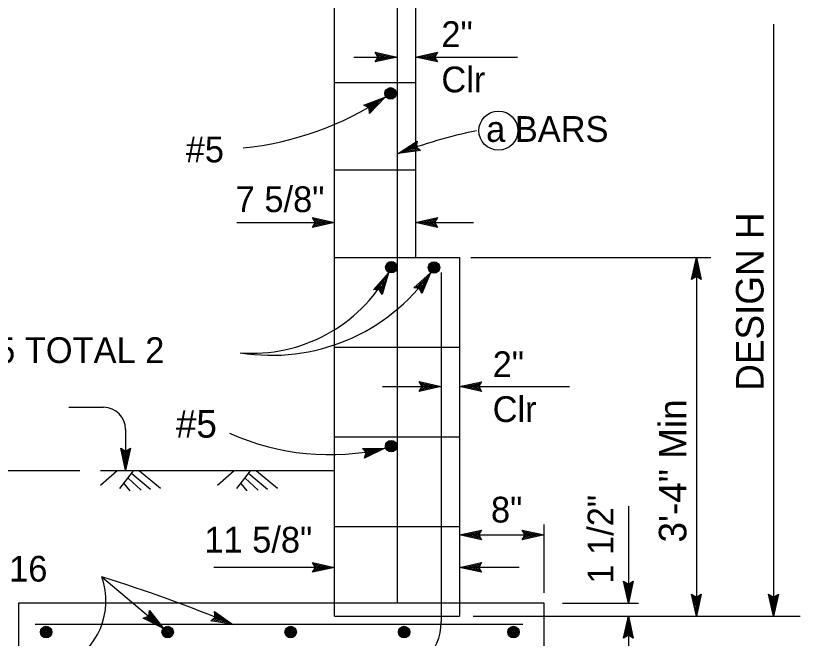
# Model space of a CAD drawing. Extents: x -894 to 1192, y -472 to 714.
# Drawn here: x -724.8 to -511.3, y 358.2 to 527.5 of the extents above; entities that cross this region are included whole.
import ezdxf

# ---------------------------------------------------------------- set-up
doc = ezdxf.new("R2010")
doc.units = 0
doc.layers.add('rd_CONST-DETAIL', color=7, linetype='Continuous')
doc.layers.add('rd_CONST-DETAIL-anno', color=7, linetype='Continuous')

msp = doc.modelspace()

# ---------------------------------------------------------------- linework, layer by layer
at = {"layer": 'rd_CONST-DETAIL'}
for p, q in [((-637.99, 364.25), (-637.99, 585.74)), ((-615.99, 585.74), (-615.99, 461.75)), ((-620.99, 577.59), (-620.99, 367.75)), ((-637.99, 509.35), (-615.99, 509.35)), ((-637.99, 485.55), (-615.99, 485.55)), ((-637.99, 461.75), (-615.99, 461.75)), ((-615.99, 461.75), (-603.99, 461.75)), ((-603.99, 461.75), (-603.99, 364.25)), ((-608.99, 457.67), (-608.99, 362.75)), ((-637.99, 437.37), (-603.99, 437.37)), ((-637.99, 413), (-603.99, 413)), ((-697.14, 403.77), (-701.67, 399.74)), ((-637.99, 403.76), (-701.67, 403.76)), ((-692.83, 403.74), (-696.57, 398.98)), ((-691.09, 403.73), (-685.35, 399)), ((-665.29, 403.77), (-669.83, 399.74)), ((-660.99, 403.74), (-664.73, 398.98)), ((-659.24, 403.73), (-653.51, 399)), ((-694.14, 401.72), (-690.64, 398.53)), ((-693.2, 403.03), (-688.07, 398.81)), ((-662.3, 401.72), (-658.79, 398.53)), ((-661.36, 403.03), (-656.23, 398.81)), ((-695.38, 400.35), (-693.74, 398.34)), ((-663.54, 400.35), (-661.9, 398.34)), ((-637.99, 388.62), (-603.99, 388.62)), ((-580.99, 367.75), (-723.99, 367.75)), ((-723.99, 367.75), (-723.99, 338.75)), ((-580.99, 338.75), (-580.99, 367.75)), ((-637.99, 364.25), (-603.99, 364.25)), ((-637.99, 364.25), (-603.99, 364.25)), ((-586.75, 361.99), (-719.49, 361.99))]:
    msp.add_line(p, q, dxfattribs=at)
for points in [[(-637.99, 403.76), (-701.67, 403.76)], [(-669.83, 403.76), (-701.67, 403.76)], [(-701.67, 403.76), (-701.67, 403.76)], [(-637.99, 403.76), (-669.83, 403.76)]]:
    msp.add_lwpolyline(points, dxfattribs=at)
for centre, radius in [((-622.76, 506.36), 1.56), ((-622.76, 506.36), 1.37), ((-622.76, 506.36), 1.19), ((-622.76, 506.36), 1), ((-622.76, 506.36), 0.812), ((-622.76, 506.36), 0.625), ((-622.76, 506.36), 0.437), ((-622.76, 506.36), 0.187), ((-622.57, 459.1), 1.56), ((-622.57, 459.1), 1.37), ((-622.57, 459.1), 1.19), ((-622.57, 459.1), 1), ((-622.57, 459.1), 0.812), ((-622.57, 459.1), 0.625), ((-622.57, 459.1), 0.437), ((-622.57, 459.1), 0.187), ((-610.94, 459.04), 1.56), ((-610.94, 459.04), 1.37), ((-610.94, 459.04), 1.19), ((-610.94, 459.04), 1), ((-610.94, 459.04), 0.812), ((-610.94, 459.04), 0.625), ((-610.94, 459.04), 0.437), ((-610.94, 459.04), 0.187), ((-622.6, 410.45), 1.56), ((-622.6, 410.45), 1.37), ((-622.6, 410.45), 1.19), ((-622.6, 410.45), 1), ((-622.6, 410.45), 0.812), ((-622.6, 410.45), 0.625), ((-622.6, 410.45), 0.437), ((-622.6, 410.45), 0.187), ((-716.48, 359.92), 1.56), ((-716.48, 359.92), 1.37), ((-716.48, 359.92), 1.19), ((-716.48, 359.92), 1), ((-683.42, 359.92), 1.56), ((-683.42, 359.92), 1.37), ((-683.42, 359.92), 1.19), ((-683.42, 359.92), 1), ((-649.94, 359.92), 1.56), ((-649.94, 359.92), 1.37), ((-649.94, 359.92), 1.19), ((-649.94, 359.92), 1), ((-619.09, 359.92), 1.56), ((-619.09, 359.92), 1.37), ((-619.09, 359.92), 1.19), ((-619.09, 359.92), 1), ((-589.32, 359.92), 1.56), ((-589.32, 359.92), 1.37), ((-589.32, 359.92), 1.19), ((-589.32, 359.92), 1), ((-716.48, 359.92), 0.812), ((-716.48, 359.92), 0.625), ((-716.48, 359.92), 0.437), ((-716.48, 359.92), 0.187), ((-683.42, 359.92), 0.812), ((-683.42, 359.92), 0.625), ((-683.42, 359.92), 0.437), ((-683.42, 359.92), 0.187), ((-649.94, 359.92), 0.812), ((-649.94, 359.92), 0.625), ((-649.94, 359.92), 0.437), ((-649.94, 359.92), 0.187), ((-619.09, 359.92), 0.812), ((-619.09, 359.92), 0.625), ((-619.09, 359.92), 0.437), ((-619.09, 359.92), 0.187), ((-589.32, 359.92), 0.812), ((-589.32, 359.92), 0.625), ((-589.32, 359.92), 0.437), ((-589.32, 359.92), 0.187)]:
    msp.add_circle(centre, radius, dxfattribs=at)
msp.add_arc((-623.99, 362.75), 15, 270, 360, dxfattribs=at)
at = {"layer": 'rd_CONST-DETAIL-anno'}
for p, q in [((-518.58, 525.15), (-518.58, 364.25)), ((-626.19, 516.24), (-626.99, 517.58)), ((-626.99, 517.58), (-626.99, 517.58)), ((-626.99, 517.58), (-620.99, 516.24)), ((-626.77, 517.23), (-622.37, 516.24)), ((-626.54, 516.87), (-623.75, 516.24)), ((-615.99, 516.24), (-609.99, 517.57)), ((-614.6, 516.25), (-610.23, 517.21)), ((-613.23, 516.24), (-610.4, 516.87)), ((-609.99, 517.57), (-610.79, 516.24)), ((-609.99, 517.57), (-609.99, 517.57)), ((-632.78, 516.24), (-620.99, 516.24)), ((-620.99, 516.24), (-626.99, 514.91)), ((-626.99, 514.91), (-626.19, 516.24)), ((-626.99, 514.91), (-626.99, 514.91)), ((-622.38, 516.24), (-626.76, 515.27)), ((-623.75, 516.24), (-626.58, 515.62)), ((-626.36, 516.52), (-625.14, 516.25)), ((-625.14, 516.25), (-626.34, 515.98)), ((-620.99, 516.24), (-620.99, 516.24)), ((-615.99, 516.24), (-588.21, 516.24)), ((-609.99, 514.9), (-615.99, 516.24)), ((-615.99, 516.24), (-615.99, 516.24)), ((-610.21, 515.26), (-614.61, 516.24)), ((-610.44, 515.62), (-613.23, 516.24)), ((-611.85, 516.24), (-610.64, 516.51)), ((-610.62, 515.96), (-611.85, 516.24)), ((-610.79, 516.24), (-609.99, 514.9)), ((-609.99, 514.9), (-609.99, 514.9)), ((-630, 503.16), (-624.26, 505.36)), ((-629.62, 502.98), (-625.41, 504.6)), ((-624.26, 505.36), (-628.52, 500.93)), ((-625.42, 504.59), (-628.52, 501.36)), ((-624.26, 505.36), (-624.26, 505.36)), ((-628.59, 502.48), (-630, 503.16)), ((-630, 503.16), (-630, 503.16)), ((-629.23, 502.81), (-626.56, 503.83)), ((-628.89, 502.62), (-627.71, 503.07)), ((-628.52, 500.93), (-628.59, 502.48)), ((-626.56, 503.83), (-628.57, 501.75)), ((-627.71, 503.07), (-628.57, 502.18)), ((-628.52, 500.93), (-628.52, 500.93)), ((-620.68, 490.03), (-615.53, 493.38)), ((-615.53, 493.38), (-615.81, 491.85)), ((-615.53, 493.38), (-615.53, 493.38)), ((-614.92, 491.14), (-619.39, 490.51)), ((-619.38, 490.52), (-615.62, 492.96)), ((-618.09, 491), (-615.67, 492.57)), ((-615.26, 491.39), (-618.09, 491)), ((-616.8, 491.48), (-615.76, 492.15)), ((-615.55, 491.65), (-616.8, 491.48)), ((-615.81, 491.85), (-614.59, 490.88)), ((-614.59, 490.88), (-620.68, 490.03)), ((-620.68, 490.03), (-620.68, 490.03)), ((-614.59, 490.88), (-614.59, 490.88)), ((-643.19, 471.26), (-643.99, 472.6)), ((-643.99, 472.6), (-643.99, 472.6)), ((-643.99, 472.6), (-637.99, 471.26)), ((-643.77, 472.25), (-639.37, 471.26)), ((-643.54, 471.89), (-640.75, 471.26)), ((-615.99, 471.26), (-609.99, 472.59)), ((-614.6, 471.27), (-610.23, 472.23)), ((-613.23, 471.26), (-610.4, 471.89)), ((-609.99, 472.59), (-610.79, 471.26)), ((-609.99, 472.59), (-609.99, 472.59)), ((-664.63, 471.26), (-637.99, 471.26)), ((-637.99, 471.26), (-643.99, 469.93)), ((-643.99, 469.93), (-643.19, 471.26)), ((-643.99, 469.93), (-643.99, 469.93)), ((-639.38, 471.26), (-643.76, 470.29)), ((-640.75, 471.26), (-643.58, 470.64)), ((-643.36, 471.54), (-642.14, 471.27)), ((-642.14, 471.27), (-643.34, 471)), ((-637.99, 471.26), (-637.99, 471.26)), ((-615.99, 471.26), (-600.22, 471.26)), ((-609.99, 469.92), (-615.99, 471.26)), ((-615.99, 471.26), (-615.99, 471.26)), ((-610.21, 470.28), (-614.61, 471.26)), ((-610.44, 470.64), (-613.23, 471.26)), ((-611.85, 471.26), (-610.64, 471.53)), ((-610.62, 470.98), (-611.85, 471.26)), ((-610.79, 471.26), (-609.99, 469.92)), ((-609.99, 469.92), (-609.99, 469.92)), ((-600.89, 461.75), (-535.62, 461.75)), ((-540.91, 455.75), (-539.57, 461.75)), ((-539.57, 461.75), (-539.57, 364.25)), ((-539.57, 461.75), (-539.57, 461.75)), ((-539.57, 461.75), (-538.24, 455.75)), ((-539.57, 461.75), (-539.57, 364.25)), ((-540.56, 455.96), (-539.57, 460.37)), ((-539.57, 460.35), (-538.6, 455.98)), ((-627.4, 452.98), (-623.34, 457.6)), ((-623.34, 457.6), (-625.06, 451.7)), ((-623.34, 457.6), (-623.34, 457.6)), ((-616.42, 453.46), (-611.87, 457.6)), ((-611.87, 457.6), (-614.24, 451.93)), ((-611.87, 457.6), (-611.87, 457.6)), ((-540.2, 456.2), (-539.57, 458.98)), ((-539.85, 456.37), (-539.57, 457.6)), ((-539.57, 458.98), (-538.95, 456.16)), ((-539.57, 457.6), (-539.31, 456.39)), ((-626.99, 453), (-624, 456.39)), ((-626.56, 453.03), (-624.67, 455.18)), ((-624.67, 455.18), (-625.48, 452.4)), ((-624.01, 456.38), (-625.27, 452.08)), ((-616.01, 453.44), (-612.67, 456.47)), ((-615.58, 453.42), (-613.46, 455.34)), ((-613.46, 455.34), (-614.58, 452.67)), ((-612.67, 456.46), (-614.4, 452.33)), ((-539.57, 456.55), (-540.91, 455.75)), ((-540.91, 455.75), (-540.91, 455.75)), ((-538.24, 455.75), (-539.57, 456.55)), ((-538.24, 455.75), (-538.24, 455.75)), ((-625.84, 453.04), (-627.4, 452.98)), ((-627.4, 452.98), (-627.4, 452.98)), ((-626.17, 453.02), (-625.34, 453.97)), ((-625.06, 451.7), (-625.84, 453.04)), ((-625.34, 453.97), (-625.69, 452.78)), ((-614.87, 453.35), (-616.42, 453.46)), ((-616.42, 453.46), (-616.42, 453.46)), ((-615.19, 453.36), (-614.26, 454.21)), ((-614.24, 451.93), (-614.87, 453.35)), ((-614.26, 454.21), (-614.74, 453.07)), ((-625.06, 451.7), (-625.06, 451.7)), ((-614.24, 451.93), (-614.24, 451.93)), ((-614.19, 426.66), (-614.99, 428)), ((-614.99, 428), (-614.99, 428)), ((-614.99, 428), (-608.99, 426.66)), ((-614.77, 427.64), (-610.37, 426.66)), ((-614.54, 427.28), (-611.75, 426.66)), ((-603.99, 426.66), (-597.99, 427.99)), ((-602.6, 426.66), (-598.23, 427.63)), ((-601.23, 426.65), (-598.4, 427.28)), ((-597.99, 427.99), (-598.79, 426.66)), ((-597.99, 427.99), (-597.99, 427.99)), ((-625, 426.66), (-608.99, 426.66)), ((-608.99, 426.66), (-614.99, 425.33)), ((-614.99, 425.33), (-614.19, 426.66)), ((-614.99, 425.33), (-614.99, 425.33)), ((-610.38, 426.65), (-614.76, 425.69)), ((-611.75, 426.66), (-614.58, 426.03)), ((-614.36, 426.93), (-613.14, 426.66)), ((-613.14, 426.66), (-614.34, 426.39)), ((-608.99, 426.66), (-608.99, 426.66)), ((-603.99, 426.66), (-574.08, 426.66)), ((-597.99, 425.32), (-603.99, 426.66)), ((-603.99, 426.66), (-603.99, 426.66)), ((-598.21, 425.67), (-602.61, 426.66)), ((-598.44, 426.03), (-601.23, 426.65)), ((-599.85, 426.65), (-598.64, 426.92)), ((-598.62, 426.38), (-599.85, 426.65)), ((-598.79, 426.66), (-597.99, 425.32)), ((-597.99, 425.32), (-597.99, 425.32)), ((-710.27, 421.02), (-700.85, 421.02)), ((-694.85, 415.02), (-694.85, 403.94)), ((-694.85, 403.94), (-696.18, 409.94)), ((-696.18, 409.94), (-696.18, 409.94)), ((-696.18, 409.94), (-694.85, 409.14)), ((-694.85, 409.14), (-693.51, 409.94)), ((-693.51, 409.94), (-694.85, 403.94)), ((-693.51, 409.94), (-693.51, 409.94)), ((-694.86, 405.34), (-695.82, 409.71)), ((-694.85, 406.71), (-695.48, 409.53)), ((-694.85, 408.09), (-695.12, 409.3)), ((-693.87, 409.73), (-694.85, 405.32)), ((-694.23, 409.49), (-694.85, 406.71)), ((-694.58, 409.32), (-694.85, 408.09)), ((-630.45, 409.83), (-624.3, 409.89)), ((-629.37, 408.71), (-630.45, 409.83)), ((-630.45, 409.83), (-630.45, 409.83)), ((-630.16, 409.54), (-625.65, 409.58)), ((-629.85, 409.24), (-626.99, 409.27)), ((-624.3, 409.89), (-629.84, 407.23)), ((-629.84, 407.23), (-629.37, 408.71)), ((-625.66, 409.57), (-629.7, 407.64)), ((-626.99, 409.27), (-629.6, 408.01)), ((-629.6, 408.94), (-628.34, 408.95)), ((-628.34, 408.95), (-629.46, 408.42)), ((-624.3, 409.89), (-624.3, 409.89)), ((-629.84, 407.23), (-629.84, 407.23)), ((-707.36, 403.76), (-778.48, 403.76)), ((-694.85, 403.94), (-694.85, 403.94)), ((-558.06, 394.18), (-558.06, 367.75)), ((-580.99, 370.56), (-580.99, 389.14)), ((-603.99, 386.32), (-597.99, 387.65)), ((-602.6, 386.32), (-598.23, 387.29)), ((-601.23, 386.32), (-598.4, 386.94)), ((-599.85, 386.32), (-598.64, 386.59)), ((-597.99, 387.65), (-598.79, 386.32)), ((-597.99, 387.65), (-597.99, 387.65)), ((-586.19, 386.32), (-586.99, 387.66)), ((-586.99, 387.66), (-586.99, 387.66)), ((-586.99, 387.66), (-580.99, 386.32)), ((-586.77, 387.3), (-582.37, 386.32)), ((-586.54, 386.94), (-583.75, 386.32)), ((-586.36, 386.6), (-585.14, 386.32)), ((-603.99, 386.32), (-580.99, 386.32)), ((-597.99, 384.98), (-603.99, 386.32)), ((-603.99, 386.32), (-603.99, 386.32)), ((-598.21, 385.34), (-602.61, 386.32)), ((-598.44, 385.7), (-601.23, 386.32)), ((-598.62, 386.04), (-599.85, 386.32)), ((-598.79, 386.32), (-597.99, 384.98)), ((-597.99, 384.98), (-597.99, 384.98)), ((-580.99, 386.32), (-586.99, 384.99)), ((-586.99, 384.99), (-586.19, 386.32)), ((-586.99, 384.99), (-586.99, 384.99)), ((-582.38, 386.32), (-586.76, 385.35)), ((-583.75, 386.32), (-586.58, 385.7)), ((-585.14, 386.32), (-586.34, 386.06)), ((-580.99, 386.32), (-580.99, 386.32)), ((-643.19, 377.5), (-643.99, 378.84)), ((-643.99, 378.84), (-643.99, 378.84)), ((-643.99, 378.84), (-637.99, 377.5)), ((-643.77, 378.48), (-639.37, 377.5)), ((-643.54, 378.12), (-640.75, 377.5)), ((-603.99, 377.5), (-597.99, 378.83)), ((-602.6, 377.5), (-598.23, 378.47)), ((-601.23, 377.5), (-598.4, 378.12)), ((-597.99, 378.83), (-598.79, 377.5)), ((-597.99, 378.83), (-597.99, 378.83)), ((-637.99, 377.5), (-670.83, 377.5)), ((-637.99, 377.5), (-643.99, 376.17)), ((-643.99, 376.17), (-643.19, 377.5)), ((-643.99, 376.17), (-643.99, 376.17)), ((-639.38, 377.49), (-643.76, 376.53)), ((-640.75, 377.5), (-643.58, 376.87)), ((-643.36, 377.78), (-642.14, 377.5)), ((-642.14, 377.5), (-643.34, 377.23)), ((-637.99, 377.5), (-637.99, 377.5)), ((-587.76, 377.5), (-603.99, 377.5)), ((-597.99, 376.16), (-603.99, 377.5)), ((-603.99, 377.5), (-603.99, 377.5)), ((-598.21, 376.51), (-602.61, 377.5)), ((-598.44, 376.87), (-601.23, 377.5)), ((-599.85, 377.49), (-598.64, 377.76)), ((-598.62, 377.22), (-599.85, 377.49)), ((-598.79, 377.5), (-597.99, 376.16)), ((-597.99, 376.16), (-597.99, 376.16)), ((-701.29, 374.9), (-684.62, 360.92)), ((-558.06, 367.75), (-559.39, 373.75)), ((-559.39, 373.75), (-559.39, 373.75)), ((-559.39, 373.75), (-558.06, 372.95)), ((-558.06, 372.95), (-556.72, 373.75)), ((-556.72, 373.75), (-558.06, 367.75)), ((-556.72, 373.75), (-556.72, 373.75)), ((-558.06, 369.14), (-559.03, 373.51)), ((-558.05, 370.51), (-558.68, 373.33)), ((-558.05, 371.89), (-558.32, 373.1)), ((-557.07, 373.53), (-558.06, 369.13)), ((-557.43, 373.3), (-558.05, 370.51)), ((-557.78, 373.12), (-558.05, 371.89)), ((-539.57, 364.25), (-540.9, 370.25)), ((-540.9, 370.25), (-540.9, 370.25)), ((-540.9, 370.25), (-539.57, 369.45)), ((-539.58, 365.64), (-540.54, 370.01)), ((-539.57, 367.01), (-540.2, 369.83)), ((-539.57, 368.39), (-539.84, 369.6)), ((-539.57, 369.45), (-538.23, 370.25)), ((-538.23, 370.25), (-539.57, 364.25)), ((-538.59, 370.03), (-539.57, 365.63)), ((-538.95, 369.8), (-539.57, 367.01)), ((-539.29, 369.62), (-539.57, 368.39)), ((-538.23, 370.25), (-538.23, 370.25)), ((-518.58, 364.25), (-519.91, 370.25)), ((-519.91, 370.25), (-519.91, 370.25)), ((-519.91, 370.25), (-518.58, 369.45)), ((-518.59, 365.64), (-519.55, 370.01)), ((-518.58, 367.01), (-519.21, 369.83)), ((-518.58, 368.39), (-518.85, 369.6)), ((-518.58, 369.45), (-517.24, 370.25)), ((-517.24, 370.25), (-518.58, 364.25)), ((-517.6, 370.03), (-518.58, 365.63)), ((-517.96, 369.8), (-518.58, 367.01)), ((-518.3, 369.62), (-518.58, 368.39)), ((-517.24, 370.25), (-517.24, 370.25)), ((-575.96, 367.75), (-555.34, 367.75)), ((-558.06, 367.75), (-558.06, 367.75)), ((-688.58, 364.24), (-688.33, 365.78)), ((-688.39, 365.37), (-685.65, 361.78)), ((-688.33, 365.78), (-688.33, 365.78)), ((-688.33, 365.78), (-684.59, 360.9)), ((-670.46, 363.95), (-670.7, 365.49)), ((-670.7, 365.49), (-670.7, 365.49)), ((-670.7, 365.49), (-665.65, 361.99)), ((-670.63, 365.08), (-666.93, 362.51)), ((-690.05, 363.73), (-688.58, 364.24)), ((-684.59, 360.9), (-690.05, 363.73)), ((-690.05, 363.73), (-690.05, 363.73)), ((-685.66, 361.79), (-689.63, 363.86)), ((-686.71, 362.67), (-689.28, 364.01)), ((-687.77, 363.56), (-688.87, 364.13)), ((-688.53, 364.56), (-687.77, 363.56)), ((-688.45, 364.94), (-686.71, 362.67)), ((-671.71, 363.01), (-670.46, 363.95)), ((-665.65, 361.99), (-671.71, 363.01)), ((-671.71, 363.01), (-671.71, 363.01)), ((-666.94, 362.51), (-671.35, 363.26)), ((-668.21, 363.03), (-671.06, 363.51)), ((-669.49, 363.55), (-670.71, 363.76)), ((-670.55, 364.66), (-668.21, 363.03)), ((-670.52, 364.27), (-669.49, 363.55)), ((-600.27, 364.25), (-511.28, 364.25)), ((-559.4, 358.25), (-558.06, 364.25)), ((-558.06, 364.25), (-558.06, 364.25)), ((-558.06, 364.25), (-556.73, 358.25)), ((-558.06, 364.25), (-558.06, 352.83)), ((-539.57, 364.25), (-539.57, 364.25)), ((-518.58, 364.25), (-518.58, 364.25)), ((-684.59, 360.9), (-684.59, 360.9)), ((-665.65, 361.99), (-665.65, 361.99)), ((-559.04, 358.46), (-558.06, 362.87)), ((-558.68, 358.7), (-558.06, 361.48)), ((-558.06, 361.48), (-557.43, 358.66)), ((-558.05, 362.85), (-557.09, 358.48)), ((-558.06, 359.05), (-559.4, 358.25)), ((-558.33, 358.87), (-558.06, 360.1)), ((-558.06, 360.1), (-557.79, 358.89)), ((-556.73, 358.25), (-558.06, 359.05)), ((-559.4, 358.25), (-559.4, 358.25)), ((-556.73, 358.25), (-556.73, 358.25))]:
    msp.add_line(p, q, dxfattribs=at)
msp.add_circle((-593.42, 496.24), 5.32, dxfattribs=at)
for centre, radius, start, end in [((-671.36, 576.28), 85.14, 275.7077, 303.587), ((-570.01, 354.73), 144.48, 101.7294, 110.5296), ((-660.32, 477.94), 42.21, 265.4717, 331.1922), ((-655.12, 488.09), 52.92, 260.7221, 324.8202), ((-700.85, 415.02), 6, 0, 90), ((-639.36, 474.35), 66.2, 245.7479, 283.1504), ((-719.73, 368.46), 19.53, 295.0198, 19.2506), ((-820.39, -9.42), 402.35, 67.3817, 72.7825)]:
    msp.add_arc(centre, radius, start, end, dxfattribs=at)

# ---------------------------------------------------------------- texts
for s, height, p in [('2"', 7, (-608.94, 518.98)), ('Clr', 7, (-608.94, 506.65)), ('a BARS', 7, (-596.77, 493.18)), ('#5', 7, (-678.51, 487.62)), ('7 5/8" ', 7, (-664.91, 474.09)), ('#5 TOTAL 2', 7, (-735.31, 433.06)), ('2"', 7, (-594.99, 429.23)), ('Clr', 7, (-594.99, 417.02)), ('#5', 7.5, (-681.19, 412.77)), ('8"', 7, (-595.45, 389.7)), ('11 5/8"', 7, (-673.43, 381.53)), ('#5 @ 16', 7, (-751.67, 373.64))]:
    msp.add_text(s, height=height, dxfattribs=at).set_placement(p)
for s, height, p in [('DESIGN H', 7.5, (-521.28, 425.51)), ('3\'-4" Min', 7.5, (-542.27, 384.26)), ('1 1/2"', 7, (-562.14, 373.07))]:
    msp.add_text(s, height=height, rotation=90, dxfattribs=at).set_placement(p)

doc.saveas('drawing.dxf')
